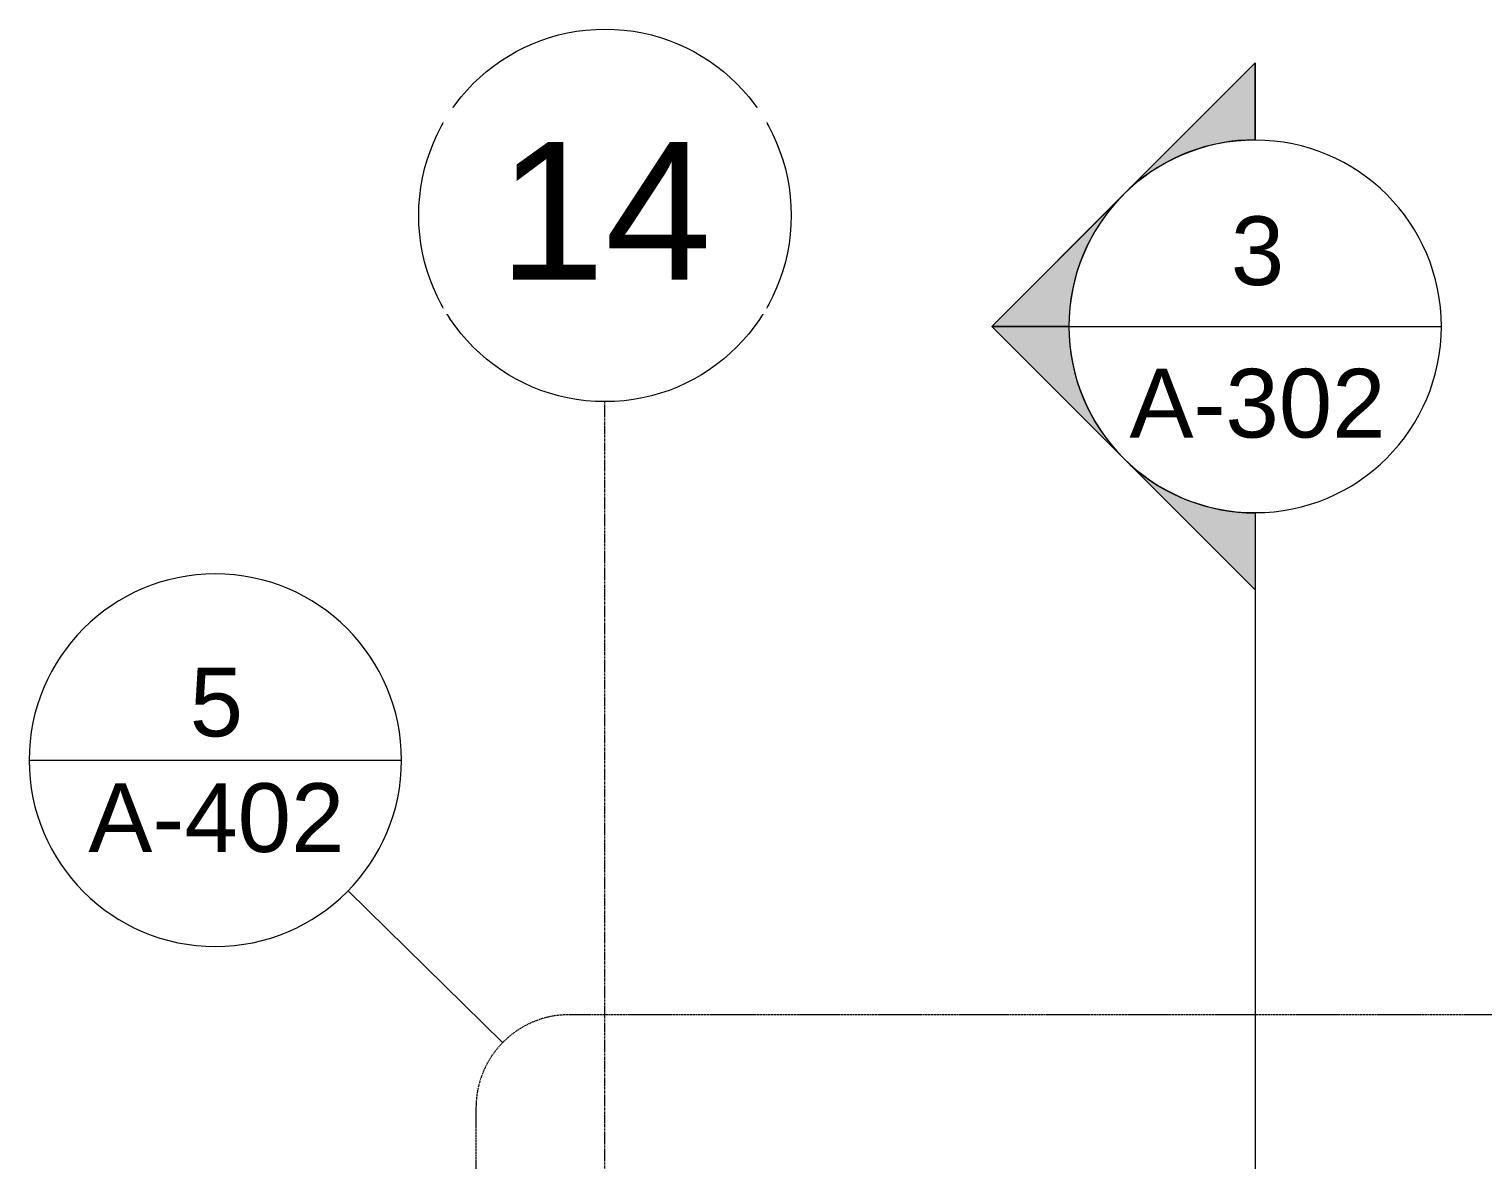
# Model space of a CAD drawing. Header units: inches. Extents: x -54880 to -186, y -265 to 853.
# Drawn here: x -26418.8 to -26044.1, y 378.4 to 669.8 of the extents above; entities that cross this region are included whole.
import ezdxf

# ---------------------------------------------------------------- set-up
doc = ezdxf.new("R2010")
doc.units = ezdxf.units.IN
doc.header["$MEASUREMENT"] = 0
doc.linetypes.add('Dash Dot 3_16_', pattern=[0.3125, 0.1875, -0.0625, 0, -0.0625])
doc.linetypes.add('Grid Line 1_2_', pattern=[0.875, 0.5, -0.125, 0.125, -0.125])
for name, color, linetype, lineweight in [('A-ANNO-SYMB', 150, 'Continuous', 9), ('G-ANNO-SYMB', 111, 'Continuous', 9), ('S-GRID', 1, 'Continuous', 9), ('S-GRID-IDEN', 1, 'Continuous', 9)]:
    doc.layers.add(name, color=color, linetype=linetype, lineweight=lineweight)
doc.styles.add('Arial_1', font='arial.ttf', dxfattribs={"height": 35.407186})
doc.styles.add('Arial_2', font='arial.ttf', dxfattribs={"height": 17.703593})

# ---------------------------------------------------------------- blocks, each defined once
blk = doc.blocks.new('Section - Section Head - Filled-1526-Section 13')
at = {"layer": 'G-ANNO-SYMB'}
h = blk.add_hatch(color=256, dxfattribs=at)
edge = h.paths.add_edge_path(flags=0)
edge.add_arc((-25390.9, 528), 48.06, 90, 132.0784, ccw=False)
edge.add_line((-25390.9, 576.06), (-25390.9, 595.88))
edge.add_line((-25390.9, 595.88), (-25423.11, 563.67))
h = blk.add_hatch(color=256, dxfattribs=at)
edge = h.paths.add_edge_path(flags=0)
edge.add_line((-25424.84, 561.94), (-25458.78, 528))
edge.add_line((-25458.78, 528), (-25438.9, 528))
edge.add_arc((-25390.9, 528), 48, 135, 180, ccw=False)
h = blk.add_hatch(color=256, dxfattribs=at)
edge = h.paths.add_edge_path(flags=0)
edge.add_arc((-25390.9, 528), 48, 180, 225, ccw=False)
edge.add_line((-25438.9, 528), (-25458.78, 528))
edge.add_line((-25458.78, 528), (-25424.84, 494.06))
h = blk.add_hatch(color=256, dxfattribs=at)
edge = h.paths.add_edge_path(flags=0)
edge.add_line((-25423.11, 492.33), (-25390.9, 460.12))
edge.add_line((-25390.9, 460.12), (-25390.9, 479.94))
edge.add_arc((-25390.9, 528), 48.06, 227.9216, 270, ccw=False)
for p, q in [((-25458.78, 528), (-25390.9, 595.88)), ((-25423.11, 563.67), (-25390.9, 595.88)), ((-25390.9, 576), (-25390.9, 595.88)), ((-25390.9, 595.88), (-25390.9, 576.06)), ((-25458.78, 528), (-25424.84, 561.94)), ((-25458.78, 528), (-25390.9, 460.12)), ((-25438.9, 528), (-25458.78, 528)), ((-25424.84, 494.06), (-25458.78, 528)), ((-25458.78, 528), (-25438.9, 528)), ((-25390.9, 460.12), (-25423.11, 492.33)), ((-25390.9, 480), (-25390.9, 460.12)), ((-25390.9, 479.94), (-25390.9, 460.12))]:
    blk.add_line(p, q, dxfattribs=at)
for radius, start, end in [(48, 90, 270), (48.06, 90, 132.0784), (48, 270, 90), (48, 135, 180), (48, 180, 225), (48.06, 227.9216, 270)]:
    blk.add_arc((-25390.9, 528), radius, start, end, dxfattribs=at)
blk = doc.blocks.new('Grid - Grid Head - Circle-14747-Section 13')
at = {"layer": 'S-GRID-IDEN'}
blk.add_circle((-22796.39, 621.76), 48, dxfattribs=at)
blk = doc.blocks.new('Section - Callout Head-19020-Section 13')
at = {"layer": 'A-ANNO-SYMB'}
blk.add_line((-22721.64, 447.02), (-22625.64, 447.02), dxfattribs=at)
for start, end in [(0, 180), (180, 360)]:
    blk.add_arc((-22673.64, 447.02), 48, start, end, dxfattribs=at)

msp = doc.modelspace()

# ---------------------------------------------------------------- linework, layer by layer
at = {"layer": 'A-ANNO-SYMB'}
msp.add_line((-26296.76, 408.61), (-26336.59, 447.74), dxfattribs=at)
at = {"layer": 'A-ANNO-SYMB', "linetype": 'Dash Dot 3_16_'}
for p, q in [((-25990.28, 415.79), (-26279.64, 415.79)), ((-26303.64, 391.79), (-26303.64, -7.57))]:
    msp.add_line(p, q, dxfattribs=at)
msp.add_arc((-26279.64, 391.79), 24, 90, 180, dxfattribs=at)
at = {"layer": 'G-ANNO-SYMB'}
for p, q in [((-26150.82, 593.16), (-26054.82, 593.16)), ((-26102.82, 545.16), (-26102.82, -54.82))]:
    msp.add_line(p, q, dxfattribs=at)
at = {"layer": 'S-GRID', "linetype": 'Grid Line 1_2_'}
msp.add_line((-26270.39, -132), (-26270.39, 573.76), dxfattribs=at)

# ---------------------------------------------------------------- block references
at = {"layer": 'A-ANNO-SYMB'}
msp.add_blockref('Section - Callout Head-19020-Section 13', (-3697.18, 34.36), dxfattribs=at)
at = {"layer": 'G-ANNO-SYMB'}
msp.add_blockref('Section - Section Head - Filled-1526-Section 13', (-711.92, 65.16), dxfattribs=at)
at = {"layer": 'S-GRID-IDEN'}
msp.add_blockref('Grid - Grid Head - Circle-14747-Section 13', (-3474, 0), dxfattribs=at)

# ---------------------------------------------------------------- texts
at = {"layer": 'A-ANNO-SYMB', "attachment_point": 2, "line_spacing_factor": 0.938532, "style": 'Arial_2'}
for s, insert, char_height, width in [('5', (-26370.55, 505.2), 17.7, 16.416), ('A-402', (-26370.55, 475.43), 17.704, 78.624)]:
    msp.add_mtext(s, dxfattribs=dict(at, insert=insert, char_height=char_height, width=width))
at = {"layer": 'G-ANNO-SYMB', "attachment_point": 2, "line_spacing_factor": 0.938532, "style": 'Arial_2'}
for s, insert, char_height, width in [('3', (-26102.2, 621.5), 17.7, 16.416), ('A-302', (-26102.2, 582.22), 17.704, 78.624)]:
    msp.add_mtext(s, dxfattribs=dict(at, insert=insert, char_height=char_height, width=width))

# ---------------------------------------------------------------- next in the draw order: texts
at = {"layer": 'S-GRID-IDEN', "insert": (-26270.4, 640.64), "char_height": 35.407, "width": 65.664, "attachment_point": 2, "line_spacing_factor": 0.938532, "style": 'Arial_1', "bg_fill": 3, "box_fill_scale": 1.25, "bg_fill_color": 0, "bg_fill_transparency": 0}
msp.add_mtext('14', dxfattribs=at)

doc.saveas('drawing.dxf')
